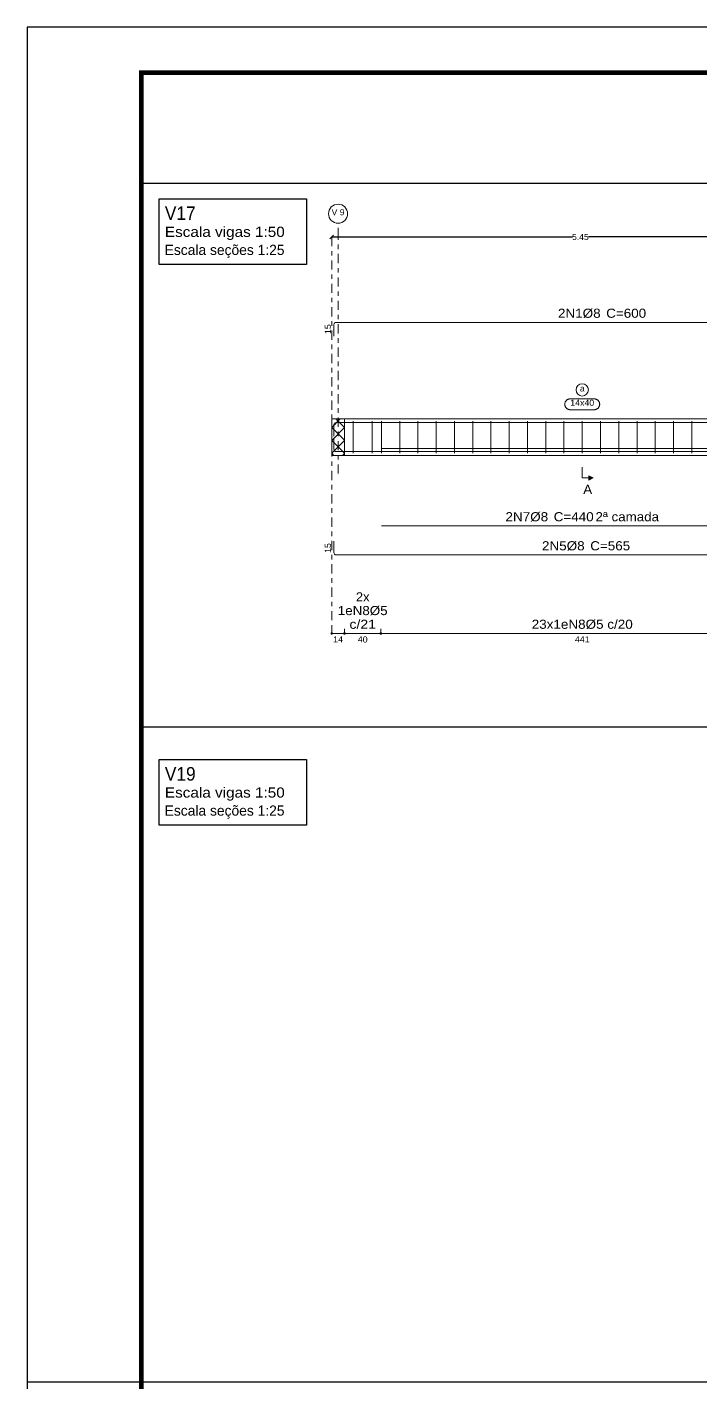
# Model space of a CAD drawing. Header units: centimetres. Extents: x 3194 to 3278, y -951 to -517.
# Drawn here: x 3194.32 to 3209.08, y -921.48 to -891.76 of the extents above; entities that cross this region are included whole.
import ezdxf
from ezdxf.enums import TextEntityAlignment as Align

# ---------------------------------------------------------------- set-up
doc = ezdxf.new("R2010")
doc.units = ezdxf.units.CM
doc.linetypes.add('CYPE_RAYAPUNTO', pattern=[0.4125, 0.2025, -0.105, 0, -0.105])
for name, color, linetype, lineweight in [('ARM_LONGITUDINAL_Ø8', 32, 'Continuous', 9), ('ARM_TRANSVERSAL_Ø5', 120, 'Continuous', 9), ('ELE_ARM_TRANS_TXT_EST', 7, 'Continuous', 9), ('ELE_CONT_NOS', 7, 'Continuous', 9), ('ELE_CONT_VIG_CONCRETO', 7, 'Continuous', 9), ('ELE_COT_COMPRIMENTO_PROJETADO', 8, 'Continuous', 0), ('ELE_COT_COT_ANCORAGENS', 8, 'Continuous', 0), ('ELE_COT_COT_EST', 8, 'Continuous', 0), ('ELE_COT_COT_LIN_APOIOS', 8, 'CYPE_RAYAPUNTO', 0), ('ELE_COT_TEXTOS_ESTRIBOS', 8, 'Continuous', 0), ('ELE_REF_COT_LIN_AUX_COTA', 8, 'CYPE_RAYAPUNTO', 9), ('ELE_REF_LINHAS_MARCAS_PLANTA', 8, 'Continuous', 9), ('ELE_REF_MARCAS_PLANTA', 8, 'Continuous', 9), ('ELE_REF_REF_ESCALA', 3, 'Continuous', 9), ('ELE_REF_REF_NOME', 8, 'Continuous', 9), ('ELE_REF_REF_REFERENCIA', 8, 'Continuous', 9), ('ELE_REF_TEXTO_REF_NOME', 8, 'Continuous', 9), ('ELE_REF_TEXTO_REF_REFERENCIA', 8, 'Continuous', 9), ('POR_ARM_LONG_ARM_TEXTOS', 7, 'Continuous', 9), ('POR_ARM_LONG_TXT_COMP', 7, 'Continuous', 9), ('POR_ARM_LONG_TXT_IND_LAYER_ARM_LONG', 7, 'Continuous', 9)]:
    doc.layers.add(name, color=color, linetype=linetype, lineweight=lineweight)
doc.layers.add('ARQ-FOLHA', color=7, linetype='Continuous')
doc.layers.add('COTA CYPE', color=31, linetype='Continuous')
doc.styles.add('CYPETXT', font='arial.ttf', dxfattribs={"height": 0.2})
doc.styles.add('CYPETXT_0.2', font='arial.ttf', dxfattribs={"height": 0.133333})
doc.dimstyles.new('cype_oblique', dxfattribs={"dimtxt": 0.18, "dimasz": 0.18, "dimexe": 0.05, "dimexo": 0.05, "dimgap": 0, "dimtad": 0, "dimdec": 4, "dimzin": 0, "dimdsep": 46, "dimtxsty": 'CYPETXT_0.2', "dimblk": 'OBLIQUE', "dimtsz": 0.04, "dimcen": 0.09, "dimadec": 0, "dimazin": 0, "dimtfac": 1, "dimtdec": 4, "dimtofl": 0, "dimtmove": 2, "dimatfit": 3, "dimfxl": 1, "dimtolj": 1, "dimtzin": 0, "dimarcsym": 0})

# ---------------------------------------------------------------- blocks, each defined once
blk = doc.blocks.new('*D1560')
at = {"layer": 'Defpoints', "color": 0, "transparency": 16777216}
for p in [(3200.992, -896.364), (3200.992, -896.364), (3211.892, -896.364)]:
    blk.add_point(p, dxfattribs=at)
at = {"layer": 'ELE_COT_COMPRIMENTO_PROJETADO', "color": 0, "lineweight": -2, "transparency": 16777216}
for p, q in [((3200.952, -896.404), (3201.032, -896.324)), ((3200.992, -896.364), (3206.269, -896.364)), ((3211.892, -896.364), (3206.616, -896.364)), ((3211.852, -896.404), (3211.932, -896.324))]:
    blk.add_line(p, q, dxfattribs=at)
at = {"layer": 'ELE_COT_COMPRIMENTO_PROJETADO', "color": 0, "transparency": 16777216, "insert": (3206.442, -896.364), "char_height": 0.1333, "attachment_point": 5, "style": 'CYPETXT_0.2'}
blk.add_mtext('\\A1;5.45', dxfattribs=at)
blk = doc.blocks.new('_OBLIQUE')
at = {"color": 0, "linetype": 'ByBlock'}
blk.add_line((-0.5, -0.5), (0.5, 0.5), dxfattribs=at)
blk = doc.blocks.new('FOLHA A1')
at = {"layer": 'ARQ-FOLHA'}
for p, q in [((841, 0), (0, 0)), ((0, 0), (0, -594)), ((0, -297), (25, -297))]:
    blk.add_line(p, q, dxfattribs=at)
at = {"layer": 'ARQ-FOLHA', "const_width": 1}
blk.add_lwpolyline([(25, -10), (25, -584), (831, -584), (831, -10), (25, -10)], dxfattribs=at)

msp = doc.modelspace()

# ---------------------------------------------------------------- hatches: boundary and pattern name
at = {"layer": 'ELE_REF_LINHAS_MARCAS_PLANTA'}
msp.add_hatch(color=256, dxfattribs=at).paths.add_polyline_path([(3206.62633, -901.59882), (3206.62633, -901.69482), (3206.72233, -901.64682)])

# ---------------------------------------------------------------- linework, layer by layer
for p, q in [((3196.8194, -895.1876), (3259.9194, -895.1876)), ((3259.9194, -907.11283), (3196.8194, -907.11283)), ((3196.8194, -921.46367), (3259.9194, -921.46367))]:
    msp.add_line(p, q)
at = {"layer": 'ARM_LONGITUDINAL_Ø8'}
for points in [[(3201.04233, -898.53566), (3201.04233, -898.28366), (3201.04598, -898.26529), (3201.05638, -898.24972), (3201.07196, -898.23932), (3201.09033, -898.23566), (3212.74233, -898.23566)], [(3201.04233, -900.73382), (3201.04233, -900.48182), (3201.04598, -900.46345), (3201.05638, -900.44787), (3201.07196, -900.43747), (3201.09033, -900.43382), (3212.74233, -900.43382)], [(3201.04233, -900.76982), (3201.04233, -901.02182), (3201.04598, -901.04018), (3201.05638, -901.05576), (3201.07196, -901.06616), (3201.09033, -901.06982), (3212.04233, -901.06982)], [(3202.08233, -901.00382), (3210.88233, -901.00382)], [(3202.08233, -902.69682), (3210.88233, -902.69682)], [(3201.04233, -903.03361), (3201.04233, -903.28561), (3201.04598, -903.30398), (3201.05638, -903.31955), (3201.07196, -903.32996), (3201.09033, -903.33361), (3212.04233, -903.33361)]]:
    msp.add_lwpolyline(points, dxfattribs=at)
at = {"layer": 'ARM_TRANSVERSAL_Ø5'}
for p, q in [((3201.46233, -900.40182), (3201.46233, -901.10182)), ((3201.88233, -900.40182), (3201.88233, -901.10182)), ((3202.08233, -900.40182), (3202.08233, -901.10182)), ((3202.48233, -900.40182), (3202.48233, -901.10182)), ((3202.88233, -900.40182), (3202.88233, -901.10182)), ((3203.28233, -900.40182), (3203.28233, -901.10182)), ((3203.68233, -900.40182), (3203.68233, -901.10182)), ((3204.08233, -900.40182), (3204.08233, -901.10182)), ((3204.48233, -900.40182), (3204.48233, -901.10182)), ((3204.88233, -900.40182), (3204.88233, -901.10182)), ((3205.28233, -900.40182), (3205.28233, -901.10182)), ((3205.68233, -900.40182), (3205.68233, -901.10182)), ((3206.08233, -900.40182), (3206.08233, -901.10182)), ((3206.48233, -900.40182), (3206.48233, -901.10182)), ((3206.88233, -900.40182), (3206.88233, -901.10182)), ((3207.28233, -900.40182), (3207.28233, -901.10182)), ((3207.68233, -900.40182), (3207.68233, -901.10182)), ((3208.08233, -900.40182), (3208.08233, -901.10182)), ((3208.48233, -900.40182), (3208.48233, -901.10182)), ((3208.88233, -900.40182), (3208.88233, -901.10182))]:
    msp.add_line(p, q, dxfattribs=at)
at = {"layer": 'COTA CYPE'}
for points in [[(3197.21244, -895.52445), (3200.43885, -895.52445), (3200.43885, -896.96793), (3197.21244, -896.96793)], [(3197.21244, -907.81541), (3200.43885, -907.81541), (3200.43885, -909.25888), (3197.21244, -909.25888)]]:
    msp.add_lwpolyline(points, close=True, dxfattribs=at)
at = {"layer": 'ELE_CONT_NOS'}
msp.add_line((3200.99233, -900.35182), (3200.99233, -901.15182), dxfattribs=at)
at = {"layer": 'ELE_CONT_NOS', "lineweight": 0}
for p, q in [((3200.99233, -900.54105), (3201.18156, -900.35182)), ((3201.27233, -900.53821), (3201.08593, -900.35182)), ((3201.27233, -900.82105), (3200.99233, -900.54105)), ((3200.99233, -900.82389), (3201.27233, -900.54389)), ((3201.27233, -901.10389), (3200.99233, -900.82389)), ((3200.99233, -901.10674), (3201.27233, -900.82674)), ((3201.03741, -901.15182), (3200.99233, -901.10674)), ((3201.23009, -901.15182), (3201.27233, -901.10958))]:
    msp.add_line(p, q, dxfattribs=at)
at = {"layer": 'ELE_CONT_NOS'}
for points in [[(3200.99233, -900.35182), (3201.27233, -900.35182)], [(3200.99233, -901.15182), (3201.27233, -901.15182)]]:
    msp.add_lwpolyline(points, dxfattribs=at)
at = {"layer": 'ELE_CONT_NOS', "lineweight": 0}
msp.add_lwpolyline([(3200.99233, -900.35182), (3200.99233, -901.15182), (3201.27233, -901.15182), (3201.27233, -900.35182), (3200.99233, -900.35182)], close=True, dxfattribs=at)
at = {"layer": 'ELE_CONT_VIG_CONCRETO'}
for p, q in [((3201.27233, -900.35182), (3211.69233, -900.35182)), ((3201.27233, -901.15182), (3211.69233, -901.15182))]:
    msp.add_line(p, q, dxfattribs=at)
at = {"layer": 'ELE_COT_COT_EST'}
for p, q in [((3200.99233, -905.05361), (3200.99233, -904.95361)), ((3201.27233, -905.05361), (3201.27233, -904.95361)), ((3202.07233, -905.05361), (3202.07233, -904.95361))]:
    msp.add_line(p, q, dxfattribs=at)
for points in [[(3200.99233, -905.05361), (3201.27233, -905.05361), (3201.27233, -904.95361)], [(3201.27233, -905.05361), (3202.07233, -905.05361), (3202.07233, -904.95361)], [(3202.07233, -905.05361), (3210.89233, -905.05361), (3210.89233, -904.95361)]]:
    msp.add_lwpolyline(points, dxfattribs=at)
for centre in [(3200.99233, -905.05361), (3201.27233, -905.05361), (3201.27233, -905.05361), (3202.07233, -905.05361), (3202.07233, -905.05361)]:
    msp.add_circle(centre, 0.02, dxfattribs=at)
at = {"layer": 'ELE_COT_COT_LIN_APOIOS'}
msp.add_line((3200.99233, -896.36416), (3200.99233, -905.05361), dxfattribs=at)
at = {"layer": 'ELE_REF_COT_LIN_AUX_COTA'}
for p, q in [((3201.13233, -896.36416), (3201.13233, -896.06416)), ((3201.13233, -901.55182), (3201.13233, -896.36416))]:
    msp.add_line(p, q, dxfattribs=at)
at = {"layer": 'ELE_REF_LINHAS_MARCAS_PLANTA'}
for q in [(3206.48233, -901.40682), (3206.62633, -901.64682)]:
    msp.add_line((3206.48233, -901.64682), q, dxfattribs=at)
msp.add_lwpolyline([(3206.62633, -901.59882), (3206.62633, -901.69482), (3206.72233, -901.64682)], close=True, dxfattribs=at)
at = {"layer": 'ELE_REF_REF_NOME'}
msp.add_lwpolyline([(3206.74433, -899.91182), (3206.75234, -899.91208), (3206.76032, -899.91289), (3206.76823, -899.91422), (3206.77603, -899.91608), (3206.78369, -899.91846), (3206.79117, -899.92134), (3206.79845, -899.92471), (3206.80548, -899.92857), (3206.81224, -899.93288), (3206.8187, -899.93764), (3206.82482, -899.94282), (3206.83058, -899.94839), (3206.83596, -899.95434), (3206.84093, -899.96063), (3206.84547, -899.96725), (3206.84956, -899.97415), (3206.85318, -899.9813), (3206.85631, -899.98869), (3206.85894, -899.99626), (3206.86106, -900.004), (3206.86265, -900.01186), (3206.86372, -900.0198), (3206.86426, -900.02781), (3206.86426, -900.03583), (3206.86372, -900.04383), (3206.86265, -900.05177), (3206.86106, -900.05963), (3206.85894, -900.06737), (3206.85631, -900.07494), (3206.85318, -900.08233), (3206.84956, -900.08949), (3206.84547, -900.09639), (3206.84093, -900.103), (3206.83596, -900.10929), (3206.83058, -900.11524), (3206.82482, -900.12081), (3206.8187, -900.12599), (3206.81224, -900.13075), (3206.80548, -900.13506), (3206.79845, -900.13892), (3206.79117, -900.14229), (3206.78369, -900.14518), (3206.77603, -900.14755), (3206.76823, -900.14941), (3206.76032, -900.15074), (3206.75234, -900.15155), (3206.74433, -900.15182), (3206.22033, -900.15182), (3206.21231, -900.15155), (3206.20433, -900.15074), (3206.19642, -900.14941), (3206.18862, -900.14755), (3206.18096, -900.14518), (3206.17348, -900.14229), (3206.1662, -900.13892), (3206.15917, -900.13506), (3206.15241, -900.13075), (3206.14596, -900.12599), (3206.13983, -900.12081), (3206.13407, -900.11524), (3206.12869, -900.10929), (3206.12372, -900.103), (3206.11918, -900.09639), (3206.11509, -900.08949), (3206.11148, -900.08233), (3206.10834, -900.07494), (3206.10571, -900.06737), (3206.10359, -900.05963), (3206.102, -900.05177), (3206.10093, -900.04383), (3206.10039, -900.03583), (3206.10039, -900.02781), (3206.10093, -900.0198), (3206.102, -900.01186), (3206.10359, -900.004), (3206.10571, -899.99626), (3206.10834, -899.98869), (3206.11148, -899.9813), (3206.11509, -899.97415), (3206.11918, -899.96725), (3206.12372, -899.96063), (3206.12869, -899.95434), (3206.13407, -899.94839), (3206.13983, -899.94282), (3206.14596, -899.93764), (3206.15241, -899.93288), (3206.15917, -899.92857), (3206.1662, -899.92471), (3206.17348, -899.92134), (3206.18096, -899.91846), (3206.18862, -899.91608), (3206.19642, -899.91422), (3206.20433, -899.91289), (3206.21231, -899.91208), (3206.22033, -899.91182), (3206.74433, -899.91182)], close=True, dxfattribs=at)
msp.add_circle((3206.48233, -899.71711), 0.13471, dxfattribs=at)
at = {"layer": 'ELE_REF_REF_REFERENCIA'}
msp.add_circle((3201.13233, -895.85477), 0.2094, dxfattribs=at)

# ---------------------------------------------------------------- block references
at = {"layer": 'ARQ-FOLHA', "xscale": 0.1, "yscale": 0.1, "zscale": 0.1}
msp.add_blockref('FOLHA A1', (3194.3194, -891.76367), dxfattribs=at)

# ---------------------------------------------------------------- texts
at = {"layer": 'COTA CYPE', "style": 'CYPETXT', "width": 0.911221}
for s, p, p2 in [('V17', (3197.33785, -895.99122), (3198.01146, -895.99122)), ('V19', (3197.33785, -908.28218), (3198.01146, -908.28218))]:
    msp.add_text(s, height=0.297399, dxfattribs=at).set_placement(p, p2, align=Align.FIT)
at = {"layer": 'ELE_ARM_TRANS_TXT_EST', "style": 'CYPETXT'}
for s, width, p, p2 in [('2x', 1.016644, (3201.52233, -904.35361), (3201.82233, -904.35361)), ('1eN8%%c5', 1.049339, (3201.12633, -904.65361), (3202.21833, -904.65361)), ('c/21', 1.096376, (3201.38283, -904.95361), (3201.96183, -904.95361)), ('23x1eN8%%c5 c/20', 1.055863, (3205.37533, -904.95361), (3207.58933, -904.95361))]:
    msp.add_text(s, height=0.2, dxfattribs=dict(at, width=width)).set_placement(p, p2, align=Align.FIT)
at = {"layer": 'ELE_COT_COT_ANCORAGENS', "style": 'CYPETXT', "width": 1.042546}
for p, p2 in [((3200.97566, -898.49366), (3200.97566, -898.27766)), ((3200.97566, -903.29161), (3200.97566, -903.07561))]:
    msp.add_text('15', height=0.133333, rotation=90, dxfattribs=at).set_placement(p, p2, align=Align.FIT)
at = {"layer": 'ELE_COT_TEXTOS_ESTRIBOS', "style": 'CYPETXT', "width": 1.042546}
for s, p, p2 in [('14', (3201.02433, -905.25361), (3201.24033, -905.25361)), ('40', (3201.56433, -905.25361), (3201.78033, -905.25361)), ('441', (3206.32033, -905.25361), (3206.64433, -905.25361))]:
    msp.add_text(s, height=0.133333, dxfattribs=at).set_placement(p, p2, align=Align.FIT)
at = {"layer": 'ELE_REF_MARCAS_PLANTA', "style": 'CYPETXT', "width": 1.044083}
msp.add_text('A', height=0.2, dxfattribs=at).set_placement((3206.50483, -901.99682), (3206.69983, -901.99682), align=Align.FIT)
at = {"layer": 'ELE_REF_REF_ESCALA', "style": 'CYPETXT'}
for s, width, p, p2 in [('Escala vigas 1:50', 1.075389, (3197.33785, -896.36297), (3199.96426, -896.36297)), ('Escala seções 1:25', 0.971968, (3197.33298, -896.75909), (3199.95938, -896.75909)), ('Escala vigas 1:50', 1.075389, (3197.33785, -908.65392), (3199.96426, -908.65392)), ('Escala seções 1:25', 0.971968, (3197.33298, -909.05004), (3199.95938, -909.05004))]:
    msp.add_text(s, height=0.2230494, dxfattribs=dict(at, width=width)).set_placement(p, p2, align=Align.FIT)
at = {"layer": 'ELE_REF_TEXTO_REF_NOME', "style": 'CYPETXT'}
for s, height, width, p, p2 in [('14x40', 0.133333, 1.032505, (3206.22033, -900.06515), (3206.74433, -900.06515)), ('a', 0.13333, 0.984627, (3206.43133, -899.75044), (3206.53333, -899.75044))]:
    msp.add_text(s, height=height, dxfattribs=dict(at, width=width)).set_placement(p, p2, align=Align.FIT)
at = {"layer": 'ELE_REF_TEXTO_REF_REFERENCIA', "style": 'CYPETXT', "width": 1.022957}
msp.add_text('V 9', height=0.133333, dxfattribs=at).set_placement((3200.98933, -895.8881), (3201.27533, -895.8881), align=Align.FIT)
at = {"layer": 'POR_ARM_LONG_ARM_TEXTOS', "style": 'CYPETXT', "width": 1.057309}
for s, p, p2 in [('2N1%%c8', (3205.94983, -898.13566), (3206.88583, -898.13566)), ('2N7%%c8', (3204.79983, -902.59682), (3205.73583, -902.59682)), ('2N5%%c8', (3205.59983, -903.23361), (3206.53583, -903.23361))]:
    msp.add_text(s, height=0.2, dxfattribs=at).set_placement(p, p2, align=Align.FIT)
at = {"layer": 'POR_ARM_LONG_TXT_COMP', "style": 'CYPETXT', "width": 1.053117}
for s, p, p2 in [(' C=600', (3206.92583, -898.13566), (3207.88283, -898.13566)), (' C=440', (3205.77583, -902.59682), (3206.73283, -902.59682)), (' C=565', (3206.57583, -903.23361), (3207.53283, -903.23361))]:
    msp.add_text(s, height=0.2, dxfattribs=at).set_placement(p, p2, align=Align.FIT)
at = {"layer": 'POR_ARM_LONG_TXT_IND_LAYER_ARM_LONG', "style": 'CYPETXT', "width": 1.046284}
msp.add_text('2ª camada', height=0.2, dxfattribs=at).set_placement((3206.77283, -902.59682), (3208.16483, -902.59682), align=Align.FIT)

# ---------------------------------------------------------------- dimensions: what is measured, and where the dimension line sits
at = {"layer": 'ELE_COT_COMPRIMENTO_PROJETADO'}
dim = msp.add_aligned_dim(p1=(3211.89233, -896.36416), p2=(3200.99233, -896.36416), distance=0, text='5.45', dimstyle='cype_oblique', override={"dimexe": 0, "dimexo": 0}, dxfattribs=at)
dim.commit()
dim.dimension.update_dxf_attribs({"geometry": '*D1560', "text_midpoint": (3206.44233, -896.36416)})

doc.saveas('drawing.dxf')
